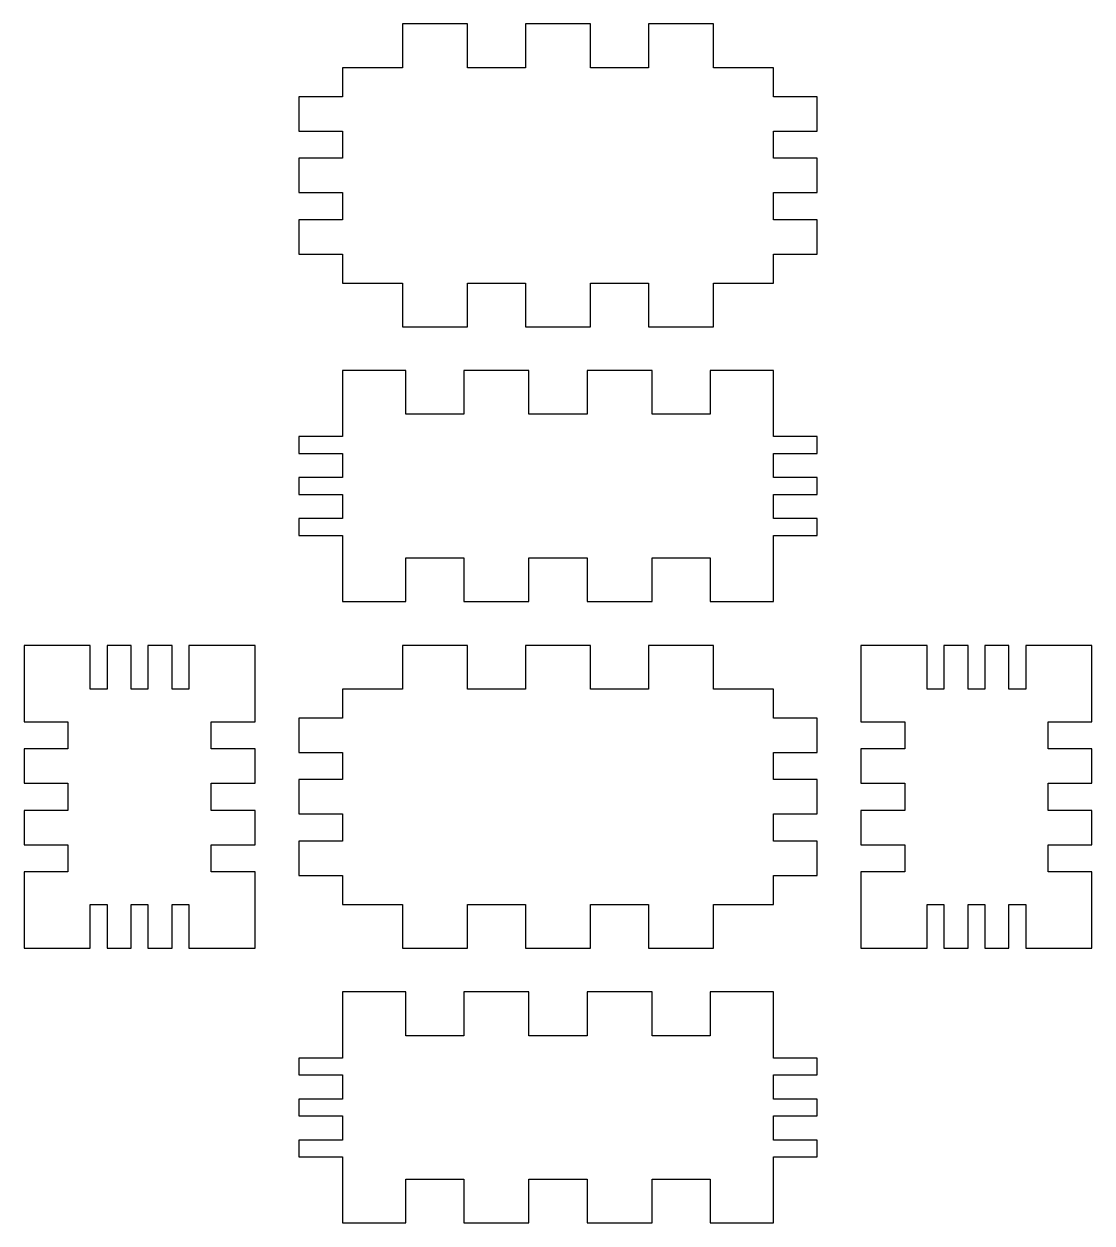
# Model space of a CAD drawing. Header units: millimetres. Extents: x -4.4 to 10.4, y -4.4 to 12.3.
import ezdxf

# ---------------------------------------------------------------- set-up
doc = ezdxf.new("R2010")
doc.units = ezdxf.units.MM
doc.header["$MEASUREMENT"] = 0
doc.layers.add('Default', color=178, linetype='Continuous', true_color=0x000000)

msp = doc.modelspace()

# ---------------------------------------------------------------- linework, layer by layer
at = {"layer": 'Default'}
for points in [[(6, 11.658), (5.168, 11.658), (5.168, 12.267), (4.261, 12.267), (4.261, 11.658), (3.454, 11.658), (3.454, 12.267), (2.546, 12.267), (2.546, 11.658), (1.739, 11.658), (1.739, 12.267), (0.832, 12.267), (0.832, 11.658), (0, 11.658)], [(0, 11.658), (0, 11.254), (-0.61, 11.254), (-0.61, 10.775), (0, 10.775), (0, 10.397), (-0.61, 10.397), (-0.61, 9.918), (0, 9.918), (0, 9.54), (-0.61, 9.54), (-0.61, 9.061), (0, 9.061), (0, 8.658)], [(6, 8.658), (6, 9.061), (6.61, 9.061), (6.61, 9.54), (6, 9.54), (6, 9.918), (6.61, 9.918), (6.61, 10.397), (6, 10.397), (6, 10.775), (6.61, 10.775), (6.61, 11.254), (6, 11.254), (6, 11.658)], [(0, 8.658), (0.832, 8.658), (0.832, 8.048), (1.739, 8.048), (1.739, 8.658), (2.546, 8.658), (2.546, 8.048), (3.454, 8.048), (3.454, 8.658), (4.261, 8.658), (4.261, 8.048), (5.168, 8.048), (5.168, 8.658), (6, 8.658)], [(0, 7.438), (0, 6.829), (0, 6.518), (-0.61, 6.518), (-0.61, 6.282), (0, 6.282), (0, 5.947), (-0.61, 5.947), (-0.61, 5.711), (0, 5.711), (0, 5.375), (-0.61, 5.375), (-0.61, 5.14), (0, 5.14), (0, 4.829), (0, 4.219)], [(6, 7.438), (5.118, 7.438), (5.118, 6.829), (4.311, 6.829), (4.311, 7.438), (3.404, 7.438), (3.404, 6.829), (2.596, 6.829), (2.596, 7.438), (1.689, 7.438), (1.689, 6.829), (0.882, 6.829), (0.882, 7.438), (0, 7.438)], [(6, 4.219), (6, 4.829), (6, 5.14), (6.61, 5.14), (6.61, 5.375), (6, 5.375), (6, 5.711), (6.61, 5.711), (6.61, 5.947), (6, 5.947), (6, 6.282), (6.61, 6.282), (6.61, 6.518), (6, 6.518), (6, 6.829), (6, 7.438)], [(0, 4.219), (0.882, 4.219), (0.882, 4.829), (1.689, 4.829), (1.689, 4.219), (2.596, 4.219), (2.596, 4.829), (3.404, 4.829), (3.404, 4.219), (4.311, 4.219), (4.311, 4.829), (5.118, 4.829), (5.118, 4.219), (6, 4.219)], [(-1.219, 3.61), (-1.829, 3.61), (-2.14, 3.61), (-2.14, 3), (-2.375, 3), (-2.375, 3.61), (-2.711, 3.61), (-2.711, 3), (-2.947, 3), (-2.947, 3.61), (-3.282, 3.61), (-3.282, 3), (-3.518, 3), (-3.518, 3.61), (-3.829, 3.61), (-4.438, 3.61)], [(-4.438, 3.61), (-4.438, 3), (-4.438, 2.546), (-3.829, 2.546), (-3.829, 2.168), (-4.438, 2.168), (-4.438, 1.689), (-3.829, 1.689), (-3.829, 1.311), (-4.438, 1.311), (-4.438, 0.832), (-3.829, 0.832), (-3.829, 0.454), (-4.438, 0.454), (-4.438, 0), (-4.438, -0.61)], [(-1.219, -0.61), (-1.219, 0), (-1.219, 0.454), (-1.829, 0.454), (-1.829, 0.832), (-1.219, 0.832), (-1.219, 1.311), (-1.829, 1.311), (-1.829, 1.689), (-1.219, 1.689), (-1.219, 2.168), (-1.829, 2.168), (-1.829, 2.546), (-1.219, 2.546), (-1.219, 3), (-1.219, 3.61)], [(6, 3), (5.168, 3), (5.168, 3.61), (4.261, 3.61), (4.261, 3), (3.454, 3), (3.454, 3.61), (2.546, 3.61), (2.546, 3), (1.739, 3), (1.739, 3.61), (0.832, 3.61), (0.832, 3), (0, 3)], [(10.438, 3.61), (9.829, 3.61), (9.518, 3.61), (9.518, 3), (9.282, 3), (9.282, 3.61), (8.947, 3.61), (8.947, 3), (8.711, 3), (8.711, 3.61), (8.375, 3.61), (8.375, 3), (8.14, 3), (8.14, 3.61), (7.829, 3.61), (7.219, 3.61)], [(7.219, 3.61), (7.219, 3), (7.219, 2.546), (7.829, 2.546), (7.829, 2.168), (7.219, 2.168), (7.219, 1.689), (7.829, 1.689), (7.829, 1.311), (7.219, 1.311), (7.219, 0.832), (7.829, 0.832), (7.829, 0.454), (7.219, 0.454), (7.219, 0), (7.219, -0.61)], [(10.438, -0.61), (10.438, 0), (10.438, 0.454), (9.829, 0.454), (9.829, 0.832), (10.438, 0.832), (10.438, 1.311), (9.829, 1.311), (9.829, 1.689), (10.438, 1.689), (10.438, 2.168), (9.829, 2.168), (9.829, 2.546), (10.438, 2.546), (10.438, 3), (10.438, 3.61)], [(0, 3), (0, 2.596), (-0.61, 2.596), (-0.61, 2.118), (0, 2.118), (0, 1.739), (-0.61, 1.739), (-0.61, 1.261), (0, 1.261), (0, 0.882), (-0.61, 0.882), (-0.61, 0.404), (0, 0.404), (0, 0)], [(6, 0), (6, 0.404), (6.61, 0.404), (6.61, 0.882), (6, 0.882), (6, 1.261), (6.61, 1.261), (6.61, 1.739), (6, 1.739), (6, 2.118), (6.61, 2.118), (6.61, 2.596), (6, 2.596), (6, 3)], [(-4.438, -0.61), (-3.829, -0.61), (-3.518, -0.61), (-3.518, 0), (-3.282, 0), (-3.282, -0.61), (-2.947, -0.61), (-2.947, 0), (-2.711, 0), (-2.711, -0.61), (-2.375, -0.61), (-2.375, 0), (-2.14, 0), (-2.14, -0.61), (-1.829, -0.61), (-1.219, -0.61)], [(0, 0), (0.832, 0), (0.832, -0.61), (1.739, -0.61), (1.739, 0), (2.546, 0), (2.546, -0.61), (3.454, -0.61), (3.454, 0), (4.261, 0), (4.261, -0.61), (5.168, -0.61), (5.168, 0), (6, 0)], [(7.219, -0.61), (7.829, -0.61), (8.14, -0.61), (8.14, 0), (8.375, 0), (8.375, -0.61), (8.711, -0.61), (8.711, 0), (8.947, 0), (8.947, -0.61), (9.282, -0.61), (9.282, 0), (9.518, 0), (9.518, -0.61), (9.829, -0.61), (10.438, -0.61)], [(0, -1.219), (0, -1.829), (0, -2.14), (-0.61, -2.14), (-0.61, -2.375), (0, -2.375), (0, -2.711), (-0.61, -2.711), (-0.61, -2.947), (0, -2.947), (0, -3.282), (-0.61, -3.282), (-0.61, -3.518), (0, -3.518), (0, -3.829), (0, -4.438)], [(6, -1.219), (5.118, -1.219), (5.118, -1.829), (4.311, -1.829), (4.311, -1.219), (3.404, -1.219), (3.404, -1.829), (2.596, -1.829), (2.596, -1.219), (1.689, -1.219), (1.689, -1.829), (0.882, -1.829), (0.882, -1.219), (0, -1.219)], [(6, -4.438), (6, -3.829), (6, -3.518), (6.61, -3.518), (6.61, -3.282), (6, -3.282), (6, -2.947), (6.61, -2.947), (6.61, -2.711), (6, -2.711), (6, -2.375), (6.61, -2.375), (6.61, -2.14), (6, -2.14), (6, -1.829), (6, -1.219)], [(0, -4.438), (0.882, -4.438), (0.882, -3.829), (1.689, -3.829), (1.689, -4.438), (2.596, -4.438), (2.596, -3.829), (3.404, -3.829), (3.404, -4.438), (4.311, -4.438), (4.311, -3.829), (5.118, -3.829), (5.118, -4.438), (6, -4.438)]]:
    msp.add_lwpolyline(points, dxfattribs=at)

doc.saveas('drawing.dxf')
